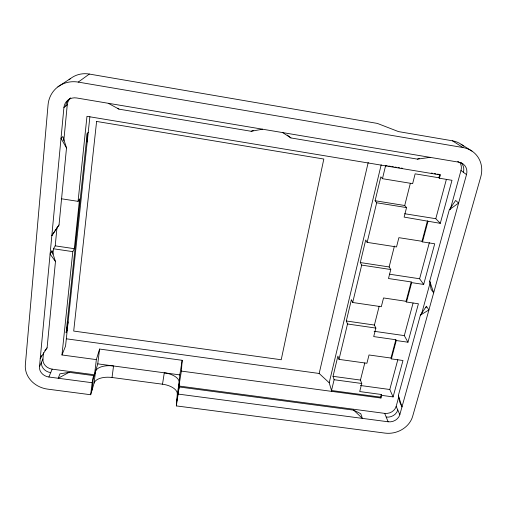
<?xml version="1.0" encoding="UTF-8"?>
<svg xmlns="http://www.w3.org/2000/svg" width="507" height="507" viewBox="0 0 507 507"><rect width="100%" height="100%" fill="white"/><g stroke="black" fill="none" stroke-linecap="round" stroke-linejoin="round"><path stroke-width="0.76" d="M92.014 390.181L93.554 375.592L69.079 372.341L59.934 373.83L58.216 378.254L69.079 372.341M398.692 397.19L396.176 406.354A9.639 8.258 -17.6 0 1 384.699 413.376L178.92 386.011L181.373 371.092L182.19 360.306L99.587 349.044L96.355 359.615L94.505 374.787L52.151 369.153A10.203 8.892 13.7 0 1 42.93 358.969L43.532 352.676M176.709 401.271L178.635 389.566L179.795 374.888L182.19 360.306M69.072 79.77A26.041 24.412 46.5 0 1 89.333 74.06L377.347 123.41L398.458 131.592L452.428 140.807L462.954 147.531A26.858 24.14 -41.6 0 1 480.737 176.962L412.647 416.342A23.24 19.817 -17.5 0 1 385.028 433.111L176.335 405.904L177.298 394.066L179.193 382.525A15.99 7.814 7.8 0 0 164.287 372.803L162.513 384.205A15.901 7.998 7.7 0 1 177.298 394.066M93.554 375.592L92.135 382.728L48.894 377.024A10.419 9.037 13.4 0 1 39.47 366.675L63.914 107.547L67.254 104.784A11.743 10.97 44.8 0 1 70.79 97.832M51.866 252.404L52.018 250.832L50.092 254.039L55.472 261.542L47.088 347.834L40.243 358.43L41.536 355.603M52.95 254.28L53.476 248.772L55.225 245.851L56.955 227.89M63.793 140.933L67.254 104.784M59.027 224.962L51.834 235.597L59.027 224.962L66.512 147.93L62.887 136.503L61.005 138.424L66.512 147.93M96.355 359.615L61.968 354.976L72.793 251.637L74.326 248.69L79.567 198.909L78.065 201.355L61.347 198.763M78.065 201.355L86.976 116.325L440.323 174.94L439.449 178.223L451.991 180.302L440.285 223.34L404.13 217.104L406.551 207.585L404.719 205.512L375.11 200.74L380.833 176.867L382.462 178.692L412.647 183.648L415.144 173.838L438.897 177.767L439.449 178.223M67.254 330.07L66.138 332.757L87.185 133.575L88.231 132.327M89.885 116.724L65.555 346.066L61.968 354.976M89.333 74.06L78.236 82.096A28.405 26.51 44.2 0 0 48.051 104.905L25.35 364.799A24.621 21.364 13.4 0 0 47.69 389.135L90.677 394.738L92.135 382.728M94.093 383.089L95.525 371.358A16.243 7.852 5.5 0 1 113.543 365.978L112.041 377.493A16.148 8.036 5.3 0 0 94.093 383.089L90.677 394.738M93.459 378.279L97.769 363.861L99.587 349.044M176.335 405.904L179.18 386.968L353.677 410.157L360.762 413.699L362.41 418.389L353.677 410.157M66.138 332.757L68.115 321.977M178.635 389.566L179.18 386.968M331.781 391.391L329.201 382.766L319.163 373.469L368.215 162.424M329.201 382.766L381.182 164.781M181.373 371.092L380.966 398.027L380.599 397.139L331.521 390.51L334.113 379.724L333.042 376.321L337.884 356.11L339.006 359.374L366.91 363.259L369.02 354.976L390.986 358.056L391.385 358.88L402.983 360.509L393.083 396.911L381.676 395.365L381.302 394.484L359.704 391.556L361.757 383.495L360.452 380.073L364.793 362.955M339.006 359.374L347.517 323.986L346.3 320.988L351.414 299.656L352.688 302.495L381.308 306.71L383.539 297.951L406.069 301.297L406.513 302.007L418.414 303.775L407.958 342.206L396.265 340.533L395.853 339.747L373.703 336.585L375.871 328.073L374.407 325.05L379.204 306.114M352.688 302.495L361.681 265.098L360.3 262.55L365.705 240.001L367.15 242.365L396.531 246.934L398.889 237.669L422.014 241.294L422.508 241.89L434.721 243.797L423.668 284.44L411.671 282.627L411.209 281.949L388.489 278.52L390.777 269.528L389.135 266.948L394.44 246.028M367.15 242.365L376.669 202.781L375.11 200.74M382.462 178.692L385.637 165.51L387.183 165.764M404.719 205.512L410.347 183.312M380.599 397.139L381.302 394.484M390.986 358.056L395.853 339.747M406.069 301.297L411.209 281.949M422.014 241.294L427.458 220.824M438.897 177.767L439.772 174.49L440.323 174.94M380.966 398.027L381.676 395.365M391.385 358.88L396.265 340.533M406.513 302.007L411.671 282.627M422.508 241.89L427.965 221.375M393.083 396.911L389.794 389.503L397.805 359.742M407.958 342.206L404.307 335.615L413.066 303.085M423.668 284.44L419.619 278.768L429.359 242.58M440.285 223.34L435.792 218.701L446.363 179.453M398.356 395.473L401.969 406.956L399.884 402.381L398.356 395.473L420.411 315.094L426.425 306.266L428.916 309.954L420.411 315.094M429.733 281.119L433.662 292.862L431.096 289.339L429.733 281.119L449.322 209.727L455.641 200.449L458.613 203.047L449.322 209.727M421.342 314.765L430.151 282.71M450.279 209.442L460.977 170.523A11.116 10.02 -42 0 0 459.988 162.665M426 307.787L426.425 306.266M178.28 394.091L388.121 421.78A9.829 8.385 -17.5 0 0 399.833 414.637L466.516 174.592A11.363 10.216 -41.6 0 0 458.955 162.208L457.739 161.346M48.894 377.024L52.151 369.153M39.47 366.675L42.93 358.969M44.857 350.724L47.088 347.834M57.874 86.874L70.669 78.446M282.627 132.581L290.948 137.942L417.438 159.135L419.581 158.304M108.257 103.282L118.949 109.132L251.161 131.281L253.304 130.508M251.161 131.281L262.518 129.203M417.438 159.135L430.132 157.366M112.041 377.493L162.513 384.205M97.769 363.861L179.795 374.888M360.414 385.497L389.794 389.503M66.322 338.803L319.163 373.469M333.042 376.321L360.452 380.073M334.113 379.724L361.757 383.495M346.3 320.988L374.407 325.05M347.517 323.986L375.871 328.073M374.122 331.28L404.307 335.615M53.476 248.772L72.793 251.637M55.225 245.851L74.326 248.69M389.363 274.179L419.619 278.768M360.3 262.55L389.135 266.948M361.681 265.098L390.777 269.528M404.662 213.726L435.792 218.701M376.669 202.781L406.551 207.585M388.73 166.023L390.276 166.277M391.822 166.537L393.369 166.79M394.915 167.05L396.461 167.304M398.008 167.564L399.554 167.817M401.1 168.077L402.647 168.33M431.261 173.077L432.813 173.337M434.36 173.59L435.906 173.85M437.452 174.104L438.999 174.364M458.955 162.208L76.652 97.971A12.016 11.217 44.1 0 0 63.914 107.547M78.236 82.096L462.954 147.531M461.097 144.242L471.985 151.105M460.977 170.523L466.516 174.592M287.26 135.065L290.948 137.942M117.776 108.213L118.949 109.132M385.637 165.51L386.061 165.941M396.176 406.354L399.833 414.637M384.699 413.376L388.121 421.78M52.018 250.832L55.472 261.542M87.185 133.575L87.21 141.954M50.719 372.613A10.298 8.955 13.6 0 1 41.409 362.359M65.79 105.995A11.864 11.078 44.5 0 1 69.922 98.516M460.73 162.348A11.224 10.102 -41.8 0 1 463.411 172.31M397.786 409.992A9.722 8.315 -17.5 0 1 386.207 417.071M452.428 140.807A25.737 23.259 -42.4 0 1 463.518 146.136M96.603 121.446L73.699 331.065L281.214 359.748L323.821 159.04L96.603 121.446"/></g></svg>
